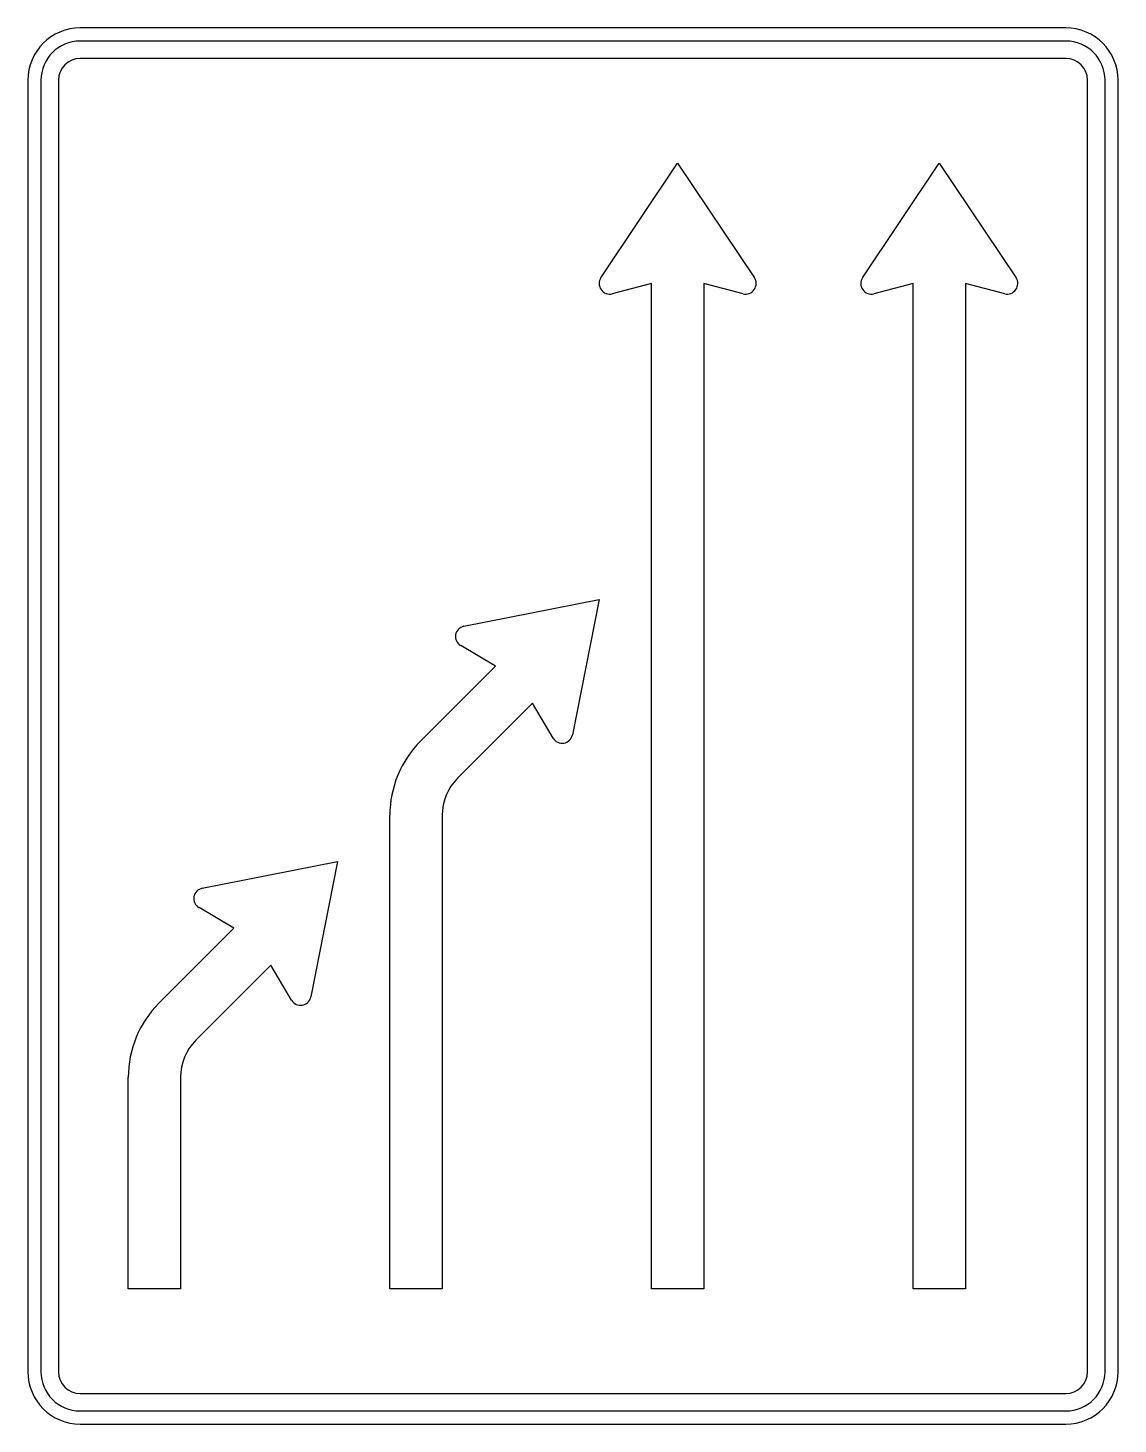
# Model space of a CAD drawing. Extents: x 0 to 1250, y 0 to 1600.
import ezdxf

# ---------------------------------------------------------------- set-up
doc = ezdxf.new("R2010")
doc.units = 0
doc.header["$LTSCALE"] = 25
doc.linetypes.add('AUSGEZOGEN', pattern=[0])
doc.layers.get('0').update_dxf_attribs({"linetype": 'AUSGEZOGEN'})

msp = doc.modelspace()

# ---------------------------------------------------------------- linework, layer by layer
for p, q in [((1190, 1600), (60, 1600)), ((1190, 1585), (60, 1585)), ((1190, 1565), (60, 1565)), ((0, 1540), (0, 60)), ((15, 1540), (15, 60)), ((35, 1540), (35, 60)), ((1215, 60), (1215, 1540)), ((1235, 60), (1235, 1540)), ((1250, 60), (1250, 1540)), ((657, 1313.7), (745, 1445)), ((745, 1445), (833, 1313.7)), ((957, 1313.7), (1045, 1445)), ((1045, 1445), (1133, 1313.7)), ((715, 1307), (670, 1295.4)), ((715, 155), (715, 1307)), ((820, 1295.4), (775, 1307)), ((775, 1307), (775, 155)), ((1015, 1307), (970, 1295.4)), ((1015, 155), (1015, 1307)), ((1120, 1295.4), (1075, 1307)), ((1075, 1307), (1075, 155)), ((499.9, 914.3), (655, 945)), ((655, 945), (624.3, 789.9)), ((536.2, 868.6), (496.2, 892.2)), ((450.1, 782.6), (536.2, 868.6)), ((578.6, 826.2), (492.6, 740.1)), ((602.2, 786.2), (578.6, 826.2)), ((415, 155), (415, 697.7)), ((475, 697.7), (475, 155)), ((199.9, 614), (355, 644.7)), ((355, 644.7), (324.3, 489.6)), ((236.2, 568.3), (196.2, 591.9)), ((150.1, 482.3), (236.2, 568.3)), ((278.6, 525.9), (192.6, 439.8)), ((302.2, 485.9), (278.6, 525.9)), ((115, 155), (115, 397.4)), ((175, 397.4), (175, 155)), ((175, 155), (115, 155)), ((475, 155), (415, 155)), ((775, 155), (715, 155)), ((1075, 155), (1015, 155)), ((60, 35), (1190, 35)), ((60, 15), (1190, 15)), ((60, 0), (1190, 0))]:
    msp.add_line(p, q)
for centre, radius, start, end in [((60, 1540), 60, 90, 180), ((1190, 1540), 60, 0, 90), ((60, 1540), 45, 90, 180), ((1190, 1540), 45, 0, 90), ((60, 1540), 25, 90, 180), ((1190, 1540), 25, 0, 90), ((667, 1307), 12, 146.195, 284.475), ((823, 1307), 12, 255.525, 393.805), ((967, 1307), 12, 146.195, 284.475), ((1123, 1307), 12, 255.525, 393.805), ((502.2, 902.5), 12, 101.195, 239.48), ((612.5, 792.2), 12, 210.52, 348.805), ((535, 697.7), 120, 135, 180), ((535, 697.7), 60, 135, 180), ((202.2, 602.2), 12, 101.195, 239.48), ((235, 397.4), 120, 135, 180), ((312.6, 491.9), 12, 210.52, 348.805), ((235, 397.4), 60, 135, 180), ((60, 60), 60, 180, 270), ((60, 60), 45, 180, 270), ((60, 60), 25, 180, 270), ((1190, 60), 60, 270, 360), ((1190, 60), 45, 270, 360), ((1190, 60), 25, 270, 360)]:
    msp.add_arc(centre, radius, start, end)

doc.saveas('drawing.dxf')
